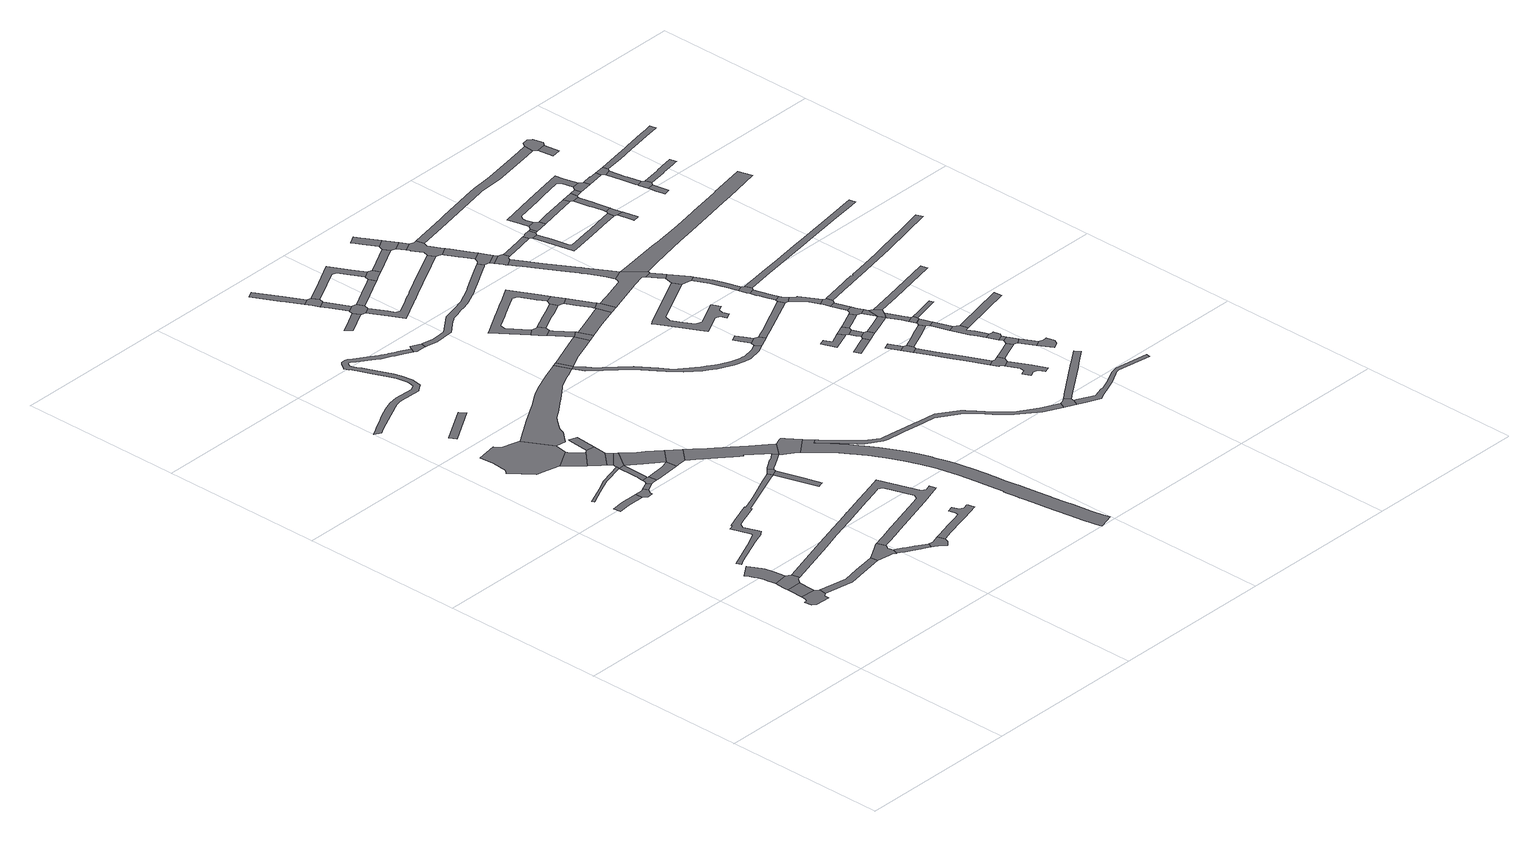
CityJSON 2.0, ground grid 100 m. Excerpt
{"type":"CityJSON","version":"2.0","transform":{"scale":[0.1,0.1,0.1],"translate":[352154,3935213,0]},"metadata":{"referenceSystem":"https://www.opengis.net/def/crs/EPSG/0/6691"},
"CityObjects":{
"road1":{"type":"Road","geometry":[{"type":"MultiSurface","lod":"1","boundaries":[[[0,1,2,3,4,5,6,7,8,9,10]]]}]},
"road2":{"type":"Road","attributes":{"RoadStructureAttribute.sectionType":"1"},"geometry":[{"type":"MultiSurface","lod":"1","boundaries":[[[11,12,7,6,13,14,15]]]}]},
"road3":{"type":"Road","attributes":{"RoadStructureAttribute.sectionType":"1"},"geometry":[{"type":"MultiSurface","lod":"1","boundaries":[[[16,17,18,19,20,21,22,23,24,25,26,27,28,29,30,31,32,33,34]]]}]},
"road4":{"type":"Road","geometry":[{"type":"MultiSurface","lod":"1","boundaries":[[[35,36,15,14,37,38,39,40,16,34]]]}]},
"road5":{"type":"Road","attributes":{"RoadStructureAttribute.sectionType":"1"},"geometry":[{"type":"MultiSurface","lod":"1","boundaries":[[[41,42,43,44,45,46,5,4]]]}]},
"road6":{"type":"Road","attributes":{"RoadStructureAttribute.sectionType":"1"},"geometry":[{"type":"MultiSurface","lod":"1","boundaries":[[[47,48,49,50,51,52]]]}]},
"road7":{"type":"Road","attributes":{"RoadStructureAttribute.sectionType":"1"},"geometry":[{"type":"MultiSurface","lod":"1","boundaries":[[[53,54,55,56,57,58,59,60,61,62,63]]]}]},
"road8":{"type":"Road","geometry":[{"type":"MultiSurface","lod":"1","boundaries":[[[64,65,66,67,68,52,51,69]]]}]},
"road9":{"type":"Road","geometry":[{"type":"MultiSurface","lod":"1","boundaries":[[[70,71,72,73,74,75,76,44,43,77,78,79]]]}]},
"road10":{"type":"Road","attributes":{"RoadStructureAttribute.sectionType":"1"},"geometry":[{"type":"MultiSurface","lod":"1","boundaries":[[[80,81,82,83,84,85,86,87,88,89,90,91,92,93,94,95,96,97,98,99,100,101,102,103,104,105,106,107,108,109,110,111,112,113,114]]]}]},
"road11":{"type":"Road","geometry":[{"type":"MultiSurface","lod":"1","boundaries":[[[115,116,117,118,119,120,121,122,123,124,125,126,127,128]]]}]},
"road12":{"type":"Road","attributes":{"RoadStructureAttribute.sectionType":"1"},"geometry":[{"type":"MultiSurface","lod":"1","boundaries":[[[66,129,130,67]]]}]},
"road13":{"type":"Road","attributes":{"RoadStructureAttribute.sectionType":"1"},"geometry":[{"type":"MultiSurface","lod":"1","boundaries":[[[131,132,133,134,135,136,137,138,139,140,141,142,143,144,145,146,147,70,79]]]}]},
"road14":{"type":"Road","geometry":[{"type":"MultiSurface","lod":"1","boundaries":[[[148,149,150,130,129,151,152,153,154]]]}]},
"road15":{"type":"Road","attributes":{"RoadStructureAttribute.sectionType":"1"},"geometry":[{"type":"MultiSurface","lod":"1","boundaries":[[[155,156,157,158,159,160,127,126]]]}]},
"road16":{"type":"Road","attributes":{"RoadStructureAttribute.sectionType":"1"},"geometry":[{"type":"MultiSurface","lod":"1","boundaries":[[[161,162,163,164,165,166,167,168,169,170,171,172,173,174,175,176,177,178,179,180,181,40,39,182,183,184,185,186,187,188,189,190,191,192,193,194,195,196,197,198,74,73]]]}]},
"road17":{"type":"Road","attributes":{"RoadStructureAttribute.sectionType":"1"},"geometry":[{"type":"MultiSurface","lod":"1","boundaries":[[[199,200,201,202,203]]]}]},
"road18":{"type":"Road","geometry":[{"type":"MultiSurface","lod":"1","boundaries":[[[204,205,158,157,206,207,208,209]]]}]},
"road19":{"type":"Road","geometry":[{"type":"MultiSurface","lod":"1","boundaries":[[[137,210,211,212,213,214,215,216,138]]]}]},
"road20":{"type":"Road","attributes":{"RoadStructureAttribute.sectionType":"1"},"geometry":[{"type":"MultiSurface","lod":"1","boundaries":[[[208,217,218,219,209]]]}]},
"road21":{"type":"Road","geometry":[{"type":"MultiSurface","lod":"1","boundaries":[[[63,220,221,218,217,222,53]]]}]},
"road22":{"type":"Road","attributes":{"RoadStructureAttribute.sectionType":"1"},"geometry":[{"type":"MultiSurface","lod":"1","boundaries":[[[153,223,224,225,226,227,228,229,154]]]}]},
"road23":{"type":"Road","attributes":{"RoadStructureAttribute.sectionType":"1"},"geometry":[{"type":"MultiSurface","lod":"1","boundaries":[[[230,231,232,233,234,235,221,220,63,236,237,238,239,149,148,240,241,220,242,226]]]}]},
"road24":{"type":"Road","attributes":{"RoadStructureAttribute.sectionType":"1"},"geometry":[{"type":"MultiSurface","lod":"1","boundaries":[[[204,243,244,245,205]]]}]},
"road25":{"type":"Road","attributes":{"RoadStructureAttribute.sectionType":"1"},"geometry":[{"type":"MultiSurface","lod":"1","boundaries":[[[246,247,248,249,250,251,252,253,254,255,256,257,258,259,260,261,262,263,264,265,266,267,268,269,270,271,272,273,274,275,276,277,278,279,280,281,282,283,284,285,286,287,288,289,290,291,292,293,294,295,296,297,298,299,300,301,302,303,304,305,306,307,308,309,310,311,312,313,314,315,316,317,318,319]]]}]},
"road26":{"type":"Road","geometry":[{"type":"MultiSurface","lod":"1","boundaries":[[[230,226,225,320,321,322,323]]]}]},
"road27":{"type":"Road","attributes":{"RoadStructureAttribute.sectionType":"1"},"geometry":[{"type":"MultiSurface","lod":"1","boundaries":[[[324,325,326,327,328,329,330,331,332,333,334,335,336,337,338,339,340,341,215,214]]]}]},
"road28":{"type":"Road","attributes":{"RoadStructureAttribute.sectionType":"1"},"geometry":[{"type":"MultiSurface","lod":"1","boundaries":[[[342,343,344,345,346,114]]]}]},
"road29":{"type":"Road","geometry":[{"type":"MultiSurface","lod":"1","boundaries":[[[347,348,80,114,346,349,350]]]}]},
"road30":{"type":"Road","attributes":{"RoadStructureAttribute.sectionType":"1"},"geometry":[{"type":"MultiSurface","lod":"1","boundaries":[[[351,352,353,354,355,356,357,358,359,360,361,362,363,364,365,366,367,368,369,370,371,372,373,374,375,376,377,378,379,115,128]]]}]},
"road31":{"type":"Road","attributes":{"RoadStructureAttribute.sectionType":"1"},"geometry":[{"type":"MultiSurface","lod":"1","boundaries":[[[380,381,382,383,384,385,386,323,322,387,388,389,390,391,392,393,394,395,396,397,398,399,400,401]]]}]},
"road32":{"type":"Road","attributes":{"RoadStructureAttribute.sectionType":"1"},"geometry":[{"type":"MultiSurface","lod":"1","boundaries":[[[349,402,403,404,398,397,405,406,407,408,350]]]}]},
"road33":{"type":"Road","geometry":[{"type":"MultiSurface","lod":"1","boundaries":[[[409,410,411,412,413,414,399,398,415,416,417]]]}]},
"road34":{"type":"Road","attributes":{"RoadStructureAttribute.sectionType":"1"},"geometry":[{"type":"MultiSurface","lod":"1","boundaries":[[[418,419,420,421,422,423,424,425,426,427,428,429,430,431,432,433,434,435,436,437,438,439,440,441,442,443,444,445,446,447,448,449,450,451,452,453,454,455,456,457,458,459,460,461,462,463,464,465,466,467,468,469,470,471,472,473,474,475,476,477,478,479,480,481,482,483,484,485,486,487,488,489,490,409,417]]]}]},
"road35":{"type":"Road","geometry":[{"type":"MultiSurface","lod":"1","boundaries":[[[279,491,492,493,494,495,280]]]}]},
"road36":{"type":"Road","attributes":{"RoadStructureAttribute.sectionType":"1"},"geometry":[{"type":"MultiSurface","lod":"1","boundaries":[[[496,497,498,499,500]]]}]},
"road37":{"type":"Road","attributes":{"RoadStructureAttribute.sectionType":"1"},"geometry":[{"type":"MultiSurface","lod":"1","boundaries":[[[501,502,503,504,505,506,507]]]}]},
"road38":{"type":"Road","geometry":[{"type":"MultiSurface","lod":"1","boundaries":[[[508,509,510,369,368,511]]]}]},
"road39":{"type":"Road","geometry":[{"type":"MultiSurface","lod":"1","boundaries":[[[512,513,514,507,506,515,516]]]}]},
"road40":{"type":"Road","attributes":{"RoadStructureAttribute.sectionType":"1"},"geometry":[{"type":"MultiSurface","lod":"1","boundaries":[[[517,518,512,516,519,520]]]}]},
"road41":{"type":"Road","geometry":[{"type":"MultiSurface","lod":"1","boundaries":[[[496,500,521,522,523,524,525,526,517,520]]]}]},
"road42":{"type":"Road","attributes":{"RoadStructureAttribute.sectionType":"1"},"geometry":[{"type":"MultiSurface","lod":"1","boundaries":[[[527,528,529,530,531,532,533,534,508,511]]]}]},
"road43":{"type":"Road","attributes":{"RoadStructureAttribute.sectionType":"1"},"geometry":[{"type":"MultiSurface","lod":"1","boundaries":[[[535,536,525,524,537,538,539,540]]]}]},
"road44":{"type":"Road","attributes":{"RoadStructureAttribute.sectionType":"1"},"geometry":[{"type":"MultiSurface","lod":"1","boundaries":[[[541,542,543,544,545,546,547,548,549,550,551,514,513]]]}]},
"road45":{"type":"Road","geometry":[{"type":"MultiSurface","lod":"1","boundaries":[[[552,553,554,555,556,557,558,559]]]}]},
"road46":{"type":"Road","attributes":{"RoadStructureAttribute.sectionType":"1"},"geometry":[{"type":"MultiSurface","lod":"1","boundaries":[[[560,561,554,553,530]]]}]},
"road47":{"type":"Road","attributes":{"RoadStructureAttribute.sectionType":"1"},"geometry":[{"type":"MultiSurface","lod":"1","boundaries":[[[562,563,564,565,566,567,568,569,570,571,572,573,574,575,576,494,493,577,578,579,580,581,582,583,584,585,586,587,588,589,590,591,592,593,594,595,596,597,598]]]}]},
"road48":{"type":"Road","attributes":{"RoadStructureAttribute.sectionType":"1"},"geometry":[{"type":"MultiSurface","lod":"1","boundaries":[[[368,599,600,601,602,603,604,605,606,607,608,609,610,611,612,613,614,615,616,617,618,619,620,621,622,623,624,625,626,627,628,629,630,631,632,633,634,635,511]]]}]},
"road49":{"type":"Road","geometry":[{"type":"MultiSurface","lod":"1","boundaries":[[[636,637,638,560,530,529]]]}]},
"road50":{"type":"Road","attributes":{"RoadStructureAttribute.sectionType":"1"},"geometry":[{"type":"MultiSurface","lod":"1","boundaries":[[[639,640,641,642,643,644,645,646,647,648,649,650,651,652,653,654,655,656,657,658,659,660,490,489,661,662,663,664,665,666,667,668,669,670,671,672,673,674,675,676,677,678]]]}]},
"road51":{"type":"Road","attributes":{"RoadStructureAttribute.sectionType":"1"},"geometry":[{"type":"MultiSurface","lod":"1","boundaries":[[[679,680,681,682,683,684,685,686,687,688,689,523,522,690,691,692,693,694,695,696,697,698,699,700,701]]]}]},
"road52":{"type":"Road","attributes":{"RoadStructureAttribute.sectionType":"1"},"geometry":[{"type":"MultiSurface","lod":"1","boundaries":[[[558,702,703,704,705,706,707,708,709,710,711,712,713,714,715,716,717,718,719,720,721,722,723,724,725,726,727,559]]]}]},
"road53":{"type":"Road","geometry":[{"type":"MultiSurface","lod":"1","boundaries":[[[539,728,729,730,731,546,545,540]]]}]},
"road54":{"type":"Road","attributes":{"RoadStructureAttribute.sectionType":"1"},"geometry":[{"type":"MultiSurface","lod":"1","boundaries":[[[732,733,734,556,555,735,736,737]]]}]},
"road55":{"type":"Road","attributes":{"RoadStructureAttribute.sectionType":"1"},"geometry":[{"type":"MultiSurface","lod":"1","boundaries":[[[738,739,637,636,740,741,742]]]}]},
"road56":{"type":"Road","attributes":{"RoadStructureAttribute.sectionType":"1"},"geometry":[{"type":"MultiSurface","lod":"1","boundaries":[[[743,744,731,730,745,746]]]}]},
"road57":{"type":"Road","geometry":[{"type":"MultiSurface","lod":"1","boundaries":[[[747,716,715,732,737,748]]]}]},
"road58":{"type":"Road","attributes":{"RoadStructureAttribute.sectionType":"1"},"geometry":[{"type":"MultiSurface","lod":"1","boundaries":[[[749,750,751,747,748,752,753,754,755]]]}]},
"road59":{"type":"Road","geometry":[{"type":"MultiSurface","lod":"1","boundaries":[[[756,757,749,755,758,738,742]]]}]},
"road60":{"type":"Road","attributes":{"RoadStructureAttribute.sectionType":"1"},"geometry":[{"type":"MultiSurface","lod":"1","boundaries":[[[759,760,761,762,763,764,765,766]]]}]},
"road61":{"type":"Road","geometry":[{"type":"MultiSurface","lod":"1","boundaries":[[[765,616,615,767,768,769,766]]]}]},
"road62":{"type":"Road","attributes":{"RoadStructureAttribute.sectionType":"1"},"geometry":[{"type":"MultiSurface","lod":"1","boundaries":[[[770,771,772,773,774,775,776,777]]]}]},
"road63":{"type":"Road","geometry":[{"type":"MultiSurface","lod":"1","boundaries":[[[778,774,773,743,746,779]]]}]},
"road64":{"type":"Road","geometry":[{"type":"MultiSurface","lod":"1","boundaries":[[[780,781,778,779]]]}]},
"road65":{"type":"Road","geometry":[{"type":"MultiSurface","lod":"1","boundaries":[[[782,783,784,785,786,787,788,781,780,789,790,791,792,701,700,793]]]}]},
"road66":{"type":"Road","attributes":{"RoadStructureAttribute.sectionType":"1"},"geometry":[{"type":"MultiSurface","lod":"1","boundaries":[[[794,795,796,797,798,799,800,801,802,803,804,805,806,807,808,809,810,811,812,813,814,815,816,817]]]}]},
"road67":{"type":"Road","attributes":{"RoadStructureAttribute.sectionType":"1"},"geometry":[{"type":"MultiSurface","lod":"1","boundaries":[[[818,819,820,821,822,823,824,825,782,793]]]}]},
"road68":{"type":"Road","geometry":[{"type":"MultiSurface","lod":"1","boundaries":[[[826,827,828,822,821,829,830,562,598]]]}]},
"road69":{"type":"Road","attributes":{"RoadStructureAttribute.sectionType":"1"},"geometry":[{"type":"MultiSurface","lod":"1","boundaries":[[[827,826,831,832]]]}]},
"road70":{"type":"Road","geometry":[{"type":"MultiSurface","lod":"1","boundaries":[[[833,639,678,834,835,836,837,838]]]}]},
"road71":{"type":"Road","geometry":[{"type":"MultiSurface","lod":"1","boundaries":[[[831,839,840,841,842,843,844,845,846,832]]]}]},
"road72":{"type":"Road","attributes":{"RoadStructureAttribute.sectionType":"1"},"geometry":[{"type":"MultiSurface","lod":"1","boundaries":[[[847,848,849,850,851,852,853]]]}]},
"road73":{"type":"Road","geometry":[{"type":"MultiSurface","lod":"1","boundaries":[[[756,854,855,856,857,858,859,860,861,862,863,864,865,866,867,868,869,870,757]]]}]},
"road74":{"type":"Road","attributes":{"RoadStructureAttribute.sectionType":"1"},"geometry":[{"type":"MultiSurface","lod":"1","boundaries":[[[871,872,873,874,875]]]}]},
"road75":{"type":"Road","attributes":{"RoadStructureAttribute.sectionType":"1"},"geometry":[{"type":"MultiSurface","lod":"1","boundaries":[[[876,877,878,879,880,881,882,883,842,841,884,885,886,887,888,889,890,891,892,893,894,862,861]]]}]},
"road76":{"type":"Road","attributes":{"RoadStructureAttribute.sectionType":"1"},"geometry":[{"type":"MultiSurface","lod":"1","boundaries":[[[895,896,897,898,899,900,769,768]]]}]},
"road77":{"type":"Road","attributes":{"RoadStructureAttribute.sectionType":"1"},"geometry":[{"type":"MultiSurface","lod":"1","boundaries":[[[901,902,903,904]]]}]},
"road78":{"type":"Road","geometry":[{"type":"MultiSurface","lod":"1","boundaries":[[[905,906,907,908,901,904]]]}]},
"road79":{"type":"Road","geometry":[{"type":"MultiSurface","lod":"1","boundaries":[[[909,853,852,910,911,912]]]}]},
"road80":{"type":"Road","attributes":{"RoadStructureAttribute.sectionType":"1"},"geometry":[{"type":"MultiSurface","lod":"1","boundaries":[[[913,914,911,910,915,916,917]]]}]},
"road81":{"type":"Road","geometry":[{"type":"MultiSurface","lod":"1","boundaries":[[[874,918,919,913,917,875]]]}]},
"road82":{"type":"Road","attributes":{"RoadStructureAttribute.sectionType":"1"},"geometry":[{"type":"MultiSurface","lod":"1","boundaries":[[[920,921,922,923,924,846,845,925,926,927]]]}]},
"road83":{"type":"Road","attributes":{"RoadStructureAttribute.sectionType":"1"},"geometry":[{"type":"MultiSurface","lod":"1","boundaries":[[[928,929,930,931,932,933,934,935,906,905]]]}]},
"road84":{"type":"Road","geometry":[{"type":"MultiSurface","lod":"1","boundaries":[[[936,937,932,931,938,939,940,941,942]]]}]},
"road85":{"type":"Road","attributes":{"RoadStructureAttribute.sectionType":"1"},"geometry":[{"type":"MultiSurface","lod":"1","boundaries":[[[858,943,944,945,946,947,948,859]]]}]},
"road86":{"type":"Road","attributes":{"RoadStructureAttribute.sectionType":"1"},"geometry":[{"type":"MultiSurface","lod":"1","boundaries":[[[940,949,950,951,952,953,954,955,956,957,958,959,960,941]]]}]},
"road87":{"type":"Road","geometry":[{"type":"MultiSurface","lod":"1","boundaries":[[[816,961,962,963,946,945,817]]]}]},
"road88":{"type":"Road","attributes":{"RoadStructureAttribute.sectionType":"1"},"geometry":[{"type":"MultiSurface","lod":"1","boundaries":[[[964,965,966,967,909,912]]]}]},
"road89":{"type":"Road","attributes":{"RoadStructureAttribute.sectionType":"1"},"geometry":[{"type":"MultiSurface","lod":"1","boundaries":[[[968,969,970,971,908,907,972,973,974]]]}]},
"road90":{"type":"Road","attributes":{"RoadStructureAttribute.sectionType":"1"},"geometry":[{"type":"MultiSurface","lod":"1","boundaries":[[[837,975,976,977,978,979,980,981,982,983,984,838]]]}]},
"road91":{"type":"Road","attributes":{"RoadStructureAttribute.sectionType":"1"},"geometry":[{"type":"MultiSurface","lod":"1","boundaries":[[[985,986,919,918,987,988,989,990]]]}]},
"road92":{"type":"Road","attributes":{"RoadStructureAttribute.sectionType":"1"},"geometry":[{"type":"MultiSurface","lod":"1","boundaries":[[[961,991,992,993,994,995,996,997,962]]]}]},
"road93":{"type":"Road","attributes":{"RoadStructureAttribute.sectionType":"1"},"geometry":[{"type":"MultiSurface","lod":"1","boundaries":[[[998,999,1000,1001,1002,1003,1004,1005,1006,1007,1008]]]}]},
"road94":{"type":"Road","geometry":[{"type":"MultiSurface","lod":"1","boundaries":[[[898,897,1009,1010,1011,1004,1003]]]}]},
"road95":{"type":"Road","geometry":[{"type":"MultiSurface","lod":"1","boundaries":[[[1012,1013,995,994,1014,998,1008]]]}]},
"road96":{"type":"Road","geometry":[{"type":"MultiSurface","lod":"1","boundaries":[[[1015,1016,1017,1018,1019,1020,1021,1022,920,927]]]}]},
"road97":{"type":"Road","attributes":{"RoadStructureAttribute.sectionType":"1"},"geometry":[{"type":"MultiSurface","lod":"1","boundaries":[[[1023,1024,1025,1026,1027,1028,1029,1030,1031,836,835,1032,1033,1034,1035,1036,1037,1038,1039,1040,1041]]]}]},
"road98":{"type":"Road","attributes":{"RoadStructureAttribute.sectionType":"1"},"geometry":[{"type":"MultiSurface","lod":"1","boundaries":[[[1042,936,942,1043,1044,1045]]]}]},
"road99":{"type":"Road","attributes":{"RoadStructureAttribute.sectionType":"1"},"geometry":[{"type":"MultiSurface","lod":"1","boundaries":[[[1046,1047,1048,1049,1050,1051,1052,1010,1009]]]}]},
"road100":{"type":"Road","attributes":{"RoadStructureAttribute.sectionType":"1"},"geometry":[{"type":"MultiSurface","lod":"1","boundaries":[[[1053,1054,1055,1018,1017]]]}]},
"road101":{"type":"Road","geometry":[{"type":"MultiSurface","lod":"1","boundaries":[[[1056,1057,1058,1059,1060,1061,966,965,1062,1063]]]}]},
"road102":{"type":"Road","attributes":{"RoadStructureAttribute.sectionType":"1"},"geometry":[{"type":"MultiSurface","lod":"1","boundaries":[[[1064,1056,1063,1065,990]]]}]},
"road103":{"type":"Road","attributes":{"RoadStructureAttribute.sectionType":"1"},"geometry":[{"type":"MultiSurface","lod":"1","boundaries":[[[1066,1060,1059,1067]]]}]},
"road104":{"type":"Road","geometry":[{"type":"MultiSurface","lod":"1","boundaries":[[[1068,1069,1070,1049,1048,1071,1066,1067]]]}]},
"road105":{"type":"Road","geometry":[{"type":"MultiSurface","lod":"1","boundaries":[[[1072,1073,1074,1064,990,989,1075]]]}]},
"road106":{"type":"Road","attributes":{"RoadStructureAttribute.sectionType":"1"},"geometry":[{"type":"MultiSurface","lod":"1","boundaries":[[[989,1076,1077,1078,1079,1080,1081,1075]]]}]},
"road107":{"type":"Road","geometry":[{"type":"MultiSurface","lod":"1","boundaries":[[[1082,1083,1054,1053,1084,1085,1086,1087]]]}]},
"road108":{"type":"Road","geometry":[{"type":"MultiSurface","lod":"1","boundaries":[[[1088,968,974,1089,1090,1091,1092,1093,1094]]]}]},
"road109":{"type":"Road","geometry":[{"type":"MultiSurface","lod":"1","boundaries":[[[1095,1096,1097,1079,1078,1098,1099]]]}]},
"road110":{"type":"Road","attributes":{"RoadStructureAttribute.sectionType":"1"},"geometry":[{"type":"MultiSurface","lod":"1","boundaries":[[[1093,1099,1098,1094]]]}]},
"road111":{"type":"Road","attributes":{"RoadStructureAttribute.sectionType":"1"},"geometry":[{"type":"MultiSurface","lod":"1","boundaries":[[[1100,1090,1089,1101]]]}]},
"road112":{"type":"Road","geometry":[{"type":"MultiSurface","lod":"1","boundaries":[[[1102,1103,1104,1105,1106,1107,1108,1109,1110,1111,1100,1101]]]}]},
"road113":{"type":"Road","geometry":[{"type":"MultiSurface","lod":"1","boundaries":[[[1112,1113,1114,1115,1106,1105,1116]]]}]},
"road114":{"type":"Road","attributes":{"RoadStructureAttribute.sectionType":"1"},"geometry":[{"type":"MultiSurface","lod":"1","boundaries":[[[1117,1112,1116,1118]]]}]},
"road115":{"type":"Road","geometry":[{"type":"MultiSurface","lod":"1","boundaries":[[[1119,1117,1118,1045,1044,1120,1121,1122]]]}]},
"road116":{"type":"Road","attributes":{"RoadStructureAttribute.sectionType":"1"},"geometry":[{"type":"MultiSurface","lod":"1","boundaries":[[[1123,1124,1125,1126,1127,1128,1129,1130,1131,1132,1133,1016,1015,1134,1135,1136,1137,1138,1139,1140,1141,1142,1143,1144]]]}]},
"road117":{"type":"Road","attributes":{"RoadStructureAttribute.sectionType":"1"},"geometry":[{"type":"MultiSurface","lod":"1","boundaries":[[[1121,1145,1146,1147,1122]]]}]},
"road118":{"type":"Road","geometry":[{"type":"MultiSurface","lod":"1","boundaries":[[[1145,1148,1149,1150,1151,1152,1146]]]}]},
"road119":{"type":"Road","attributes":{"RoadStructureAttribute.sectionType":"1"},"geometry":[{"type":"MultiSurface","lod":"1","boundaries":[[[1153,1154,1155,1156,1157,1158,1096,1095]]]}]},
"road120":{"type":"Road","attributes":{"RoadStructureAttribute.sectionType":"1"},"geometry":[{"type":"MultiSurface","lod":"1","boundaries":[[[1159,1160,1161,1162,1163,1164,1165,1166,1167,1168,786,785,1169,1170,1171,1172,1173,1174,1175,1176,1177,1178]]]}]},
"road121":{"type":"Road","attributes":{"RoadStructureAttribute.sectionType":"1"},"geometry":[{"type":"MultiSurface","lod":"1","boundaries":[[[1179,1180,1181,1085,1084,1182,1183]]]}]},
"road122":{"type":"Road","attributes":{"RoadStructureAttribute.sectionType":"1"},"geometry":[{"type":"MultiSurface","lod":"1","boundaries":[[[1184,1185,1186,1187,1188,1189,1190,1191,1192,1193,1194,1195,1196,1197,1198,1199,1082,1087]]]}]},
"road123":{"type":"Road","attributes":{"RoadStructureAttribute.sectionType":"1"},"geometry":[{"type":"MultiSurface","lod":"1","boundaries":[[[1200,1201,1202,1203,1204,1111,1110]]]}]},
"road124":{"type":"Road","attributes":{"RoadStructureAttribute.sectionType":"1"},"geometry":[{"type":"MultiSurface","lod":"1","boundaries":[[[1205,1206,1207,1208,1074,1073]]]}]},
"road125":{"type":"Road","attributes":{"RoadStructureAttribute.sectionType":"1"},"geometry":[{"type":"MultiSurface","lod":"1","boundaries":[[[1209,1210,1211,1212,1213,1214]]]}]},
"road126":{"type":"Road","geometry":[{"type":"MultiSurface","lod":"1","boundaries":[[[1214,1213,1215,1216,1217,1218,1123,1144]]]}]},
"road127":{"type":"Road","attributes":{"RoadStructureAttribute.sectionType":"1"},"geometry":[{"type":"MultiSurface","lod":"1","boundaries":[[[1219,1220,1221,1222,1223,1224,1218,1217,1225,1226,1227,1228,1229]]]}]},
"road128":{"type":"Road","geometry":[{"type":"MultiSurface","lod":"1","boundaries":[[[1219,1229,1230,1231,1232,1179,1183]]]}]},
"road129":{"type":"Road","attributes":{"RoadStructureAttribute.sectionType":"1"},"geometry":[{"type":"MultiSurface","lod":"1","boundaries":[[[860,1233,1234,1235,1236,1237,1238,1239,1240,1241,1242,1243,1244,1245,1246,1247,1248,1249,1250,1251,1252,861]]]}]},
"road130":{"type":"Road","attributes":{"RoadStructureAttribute.sectionType":"1"},"geometry":[{"type":"MultiSurface","lod":"1","boundaries":[[[1253,1254,1232,1231]]]}]},
"road131":{"type":"Road","attributes":{"RoadStructureAttribute.sectionType":"1"},"geometry":[{"type":"MultiSurface","lod":"1","boundaries":[[[1255,1256,1257,1258,1259,1260,1013,1012,1261,1262,1263,1264,1265,1266,1267]]]}]},
"road132":{"type":"Road","geometry":[{"type":"MultiSurface","lod":"1","boundaries":[[[1254,1253,1268,1269,1193,1192]]]}]},
"road133":{"type":"Road","attributes":{"RoadStructureAttribute.sectionType":"1"},"geometry":[{"type":"MultiSurface","lod":"1","boundaries":[[[1270,1271,1272,1273,1274,1275,1276,1277,1278,1279,1069,1068,1280,1281,1282,1283,1284,1285,1286,1287,1288,1289]]]}]},
"road134":{"type":"Road","attributes":{"RoadStructureAttribute.sectionType":"1"},"geometry":[{"type":"MultiSurface","lod":"1","boundaries":[[[1290,1291,1292,1293,1269,1268,1294]]]}]},
"road135":{"type":"Road","attributes":{"RoadStructureAttribute.sectionType":"1"},"geometry":[{"type":"MultiSurface","lod":"1","boundaries":[[[1295,1296,1297,1298,1299,1300,1301,1302,1303]]]}]},
"road136":{"type":"Road","geometry":[{"type":"MultiSurface","lod":"1","boundaries":[[[1304,1305,1306,1307,1295,1303,1308,1309]]]}]},
"road137":{"type":"Road","attributes":{"RoadStructureAttribute.sectionType":"1"},"geometry":[{"type":"MultiSurface","lod":"1","boundaries":[[[1310,1311,1312,1313,1306,1305,1314,1315,1316]]]}]},
"road138":{"type":"Road","geometry":[{"type":"MultiSurface","lod":"1","boundaries":[[[1317,1310,1316,1318,1319,1290,1294]]]}]},
"road139":{"type":"Road","attributes":{"RoadStructureAttribute.sectionType":"1"},"geometry":[{"type":"MultiSurface","lod":"1","boundaries":[[[1320,1321,1322,1323]]]}]},
"road140":{"type":"Road","geometry":[{"type":"MultiSurface","lod":"1","boundaries":[[[1320,1323,1324,1325,1326,1327,1159,1178]]]}]},
"road141":{"type":"Road","attributes":{"RoadStructureAttribute.sectionType":"1"},"geometry":[{"type":"MultiSurface","lod":"1","boundaries":[[[1328,1329,1330,1331,1332,1333,1334,1335,1336,1337,1304,1309]]]}]},
"road142":{"type":"Road","attributes":{"RoadStructureAttribute.sectionType":"1"},"geometry":[{"type":"MultiSurface","lod":"1","boundaries":[[[1338,1339,1340,1341,1342,1343,1319,1318,1344,1345,1346,1347,1348,1349]]]}]}
},
"vertices":[
[296,615,0],[318,597,0],[410,595,0],[410,623,0],[430,640,0],[438,684,0],[413,703,0],[321,707,0],[320,681,0],[308,662,0],[290,660,0],
[325,793,0],[325,785,0],[414,732,0],[416,808,0],[325,807,0],
[417,910,0],[417,922,0],[409,981,0],[408,991,0],[406,991,0],[397,1041,0],[390,1055,0],[371,1090,0],[361,1109,0],[349,1126,0],[273,1075,0],[282,1061,0],[283,1061,0],[298,1025,0],[306,1003,0],[316,971,0],[320,948,0],[325,916,0],[326,899,0],
[324,839,0],[324,832,0],[433,830,0],[442,841,0],[459,846,0],[445,892,0],
[611,608,0],[688,622,0],[858,652,0],[850,696,0],[710,672,0],[611,654,0],
[381,2038,0],[304,2028,0],[310,1983,0],[384,1993,0],[488,1993,0],[488,2038,0],
[623,2294,0],[474,2252,0],[397,2216,0],[374,2206,0],[359,2199,0],[283,2165,0],[288,2151,0],[380,2192,0],[404,2203,0],[479,2238,0],[622,2278,0],
[551,1979,0],[549,1991,0],[567,2017,0],[553,2046,0],[535,2038,0],[512,1972,0],
[991,662,0],[982,691,0],[993,711,0],[996,718,0],[981,769,0],[970,766,0],[931,743,0],[937,640,0],[955,637,0],[978,625,0],
[1104,1659,0],[1068,1643,0],[1038,1630,0],[885,1562,0],[806,1530,0],[783,1521,0],[780,1528,0],[777,1526,0],[645,1477,0],[598,1459,0],[601,1451,0],[567,1438,0],[608,1325,0],[604,1313,0],[535,1275,0],[335,1187,0],[347,1159,0],[373,1174,0],[562,1254,0],[632,1281,0],[636,1284,0],[659,1300,0],[651,1323,0],[625,1402,0],[638,1429,0],[666,1440,0],[708,1455,0],[794,1487,0],[792,1494,0],[800,1497,0],[1036,1596,0],[1106,1625,0],[1108,1626,0],[1109,1626,0],[1118,1630,0],
[470,2844,0],[466,2845,0],[438,2853,0],[360,2874,0],[332,2911,0],[206,2888,0],[215,2803,0],[206,2709,0],[187,2686,0],[286,2561,0],[354,2545,0],[429,2527,0],[553,2598,0],[563,2672,0],
[621,2045,0],[607,2072,0],
[980,625,0],[995,616,0],[1019,602,0],[1093,559,0],[1095,558,0],[1119,545,0],[1145,532,0],[1160,560,0],[1129,580,0],[1096,601,0],[1094,602,0],[1089,605,0],[1084,608,0],[1045,631,0],[1042,633,0],[1038,636,0],[1011,651,0],
[655,2106,0],[617,2105,0],[617,2089,0],[628,2048,0],[637,2048,0],[668,2051,0],[663,2105,0],
[440,2513,0],[506,2440,0],[528,2419,0],[619,2512,0],[601,2530,0],[562,2574,0],
[1061,737,0],[1096,748,0],[1098,748,0],[1103,750,0],[1168,770,0],[1402,840,0],[1456,856,0],[1599,903,0],[1593,922,0],[1587,942,0],[1552,931,0],[1526,945,0],[1446,1192,0],[1420,1185,0],[1249,1134,0],[1247,1134,0],[1102,1090,0],[1100,1090,0],[1062,1079,0],[886,1026,0],[780,994,0],[778,943,0],[900,980,0],[1099,1039,0],[1101,1040,0],[1122,1046,0],[1253,1086,0],[1262,1088,0],[1376,1122,0],[1383,1124,0],[1409,1110,0],[1466,936,0],[1451,909,0],[1364,884,0],[1358,882,0],[1157,822,0],[1098,804,0],[1096,804,0],
[265,3106,0],[488,3241,0],[476,3260,0],[465,3279,0],[242,3145,0],
[690,2517,0],[639,2522,0],[576,2372,0],[582,2367,0],[601,2348,0],[682,2434,0],
[1161,524,0],[1197,499,0],[1216,477,0],[1244,502,0],[1253,530,0],[1240,573,0],[1190,558,0],
[627,2324,0],[711,2401,0],[683,2432,0],
[660,2278,0],[731,2380,0],[623,2302,0],
[684,2052,0],[839,2067,0],[841,2067,0],[835,2136,0],[797,2120,0],[782,2116,0],[701,2108,0],
[913,2219,0],[877,2253,0],[841,2284,0],[802,2309,0],[793,2318,0],[762,2347,0],[620,2178,0],[622,2160,0],[623,2155,0],[617,2120,0],[657,2120,0],[658,2163,0],[741,2212,0],
[702,2647,0],[652,2662,0],[651,2651,0],
[42,3442,0],[57,3450,0],[65,3454,0],[119,3484,0],[277,3557,0],[304,3570,0],[334,3576,0],[352,3580,0],[481,3575,0],[491,3582,0],[532,3609,0],[545,3673,0],[529,3743,0],[519,3786,0],[514,3798,0],[483,3871,0],[449,3951,0],[437,3978,0],[425,4004,0],[421,4012,0],[424,4018,0],[432,4032,0],[434,4033,0],[441,4034,0],[450,4032,0],[476,4014,0],[563,3953,0],[586,3937,0],[608,3926,0],[637,3912,0],[652,3904,0],[658,3901,0],[702,3880,0],[752,3855,0],[767,3885,0],[699,3918,0],[682,3927,0],[653,3941,0],[646,3945,0],[614,3960,0],[603,3966,0],[566,3992,0],[472,4057,0],[465,4063,0],[444,4068,0],[420,4065,0],[405,4053,0],[399,4041,0],[391,4028,0],[384,4013,0],[382,4019,0],[378,4015,0],[392,3988,0],[395,3990,0],[407,3964,0],[408,3961,0],[441,3883,0],[483,3784,0],[488,3772,0],[495,3744,0],[511,3672,0],[507,3672,0],[506,3665,0],[499,3631,0],[470,3613,0],[350,3617,0],[292,3607,0],[289,3606,0],[233,3585,0],[168,3555,0],[112,3524,0],[69,3500,0],[44,3486,0],[3,3462,0],
[851,2068,0],[861,2069,0],[912,2073,0],[985,2151,0],
[1294,542,0],[1315,549,0],[1442,584,0],[1479,594,0],[1596,627,0],[1585,664,0],[1584,670,0],[1580,669,0],[1549,660,0],[1524,673,0],[1511,715,0],[1473,703,0],[1485,661,0],[1480,641,0],[1430,627,0],[1381,614,0],[1303,592,0],[1281,585,0],
[1195,1373,0],[1216,1379,0],[1234,1385,0],[1203,1488,0],[1155,1646,0],
[1108,1663,0],[1106,1661,0],[1161,1664,0],[1139,1689,0],
[625,2664,0],[654,2695,0],[689,2733,0],[701,2771,0],[752,2834,0],[775,2858,0],[818,2888,0],[840,2902,0],[888,2938,0],[920,2962,0],[921,2963,0],[956,2988,0],[1012,3033,0],[1026,3045,0],[1104,3083,0],[1123,3092,0],[1125,3093,0],[1184,3122,0],[1148,3215,0],[1127,3207,0],[1125,3206,0],[1111,3201,0],[1039,3174,0],[926,3126,0],[869,3095,0],[860,3090,0],[773,3032,0],[768,3029,0],[638,2950,0],
[1326,1848,0],[1247,1916,0],[1173,1981,0],[1113,2035,0],[1111,2037,0],[1083,2062,0],[1025,2114,0],[957,2034,0],[1109,1908,0],[1111,1906,0],[1116,1902,0],[1135,1884,0],[1152,1869,0],[1159,1878,0],[1200,1841,0],[1241,1805,0],[1272,1778,0],[1266,1773,0],[1289,1745,0],[1356,1821,0],[1344,1831,0],[1330,1843,0],
[1170,1671,0],[1179,1677,0],[1237,1712,0],[1231,1745,0],[1207,1738,0],[1174,1715,0],[1148,1698,0],
[1483,1751,0],[1427,1825,0],[1414,1843,0],[1389,1835,0],[1381,1832,0],[1357,1820,0],[1304,1725,0],[1370,1679,0],[1378,1670,0],
[1413,1633,0],[1427,1618,0],[1434,1611,0],[1487,1551,0],[1491,1547,0],[1513,1516,0],[1546,1468,0],[1566,1437,0],[1580,1414,0],[1597,1386,0],[1600,1382,0],[1616,1352,0],[1644,1300,0],[1682,1211,0],[1716,1121,0],[1744,1028,0],[1766,933,0],[1773,893,0],[1779,861,0],[1789,788,0],[1796,738,0],[1807,667,0],[1815,614,0],[1806,611,0],[1809,587,0],[1817,539,0],[1821,510,0],[1824,490,0],[1833,427,0],[1845,341,0],[1874,144,0],[1877,128,0],[1881,99,0],[1887,70,0],[1893,41,0],[1900,14,0],[1903,0,0],[2001,29,0],[1996,47,0],[1991,70,0],[1977,146,0],[1961,256,0],[1953,305,0],[1940,387,0],[1939,400,0],[1937,410,0],[1935,427,0],[1917,552,0],[1909,600,0],[1906,623,0],[1897,679,0],[1888,753,0],[1887,761,0],[1882,794,0],[1863,912,0],[1859,934,0],[1846,997,0],[1833,1051,0],[1815,1109,0],[1811,1123,0],[1808,1134,0],[1789,1196,0],[1767,1247,0],[1744,1294,0],[1692,1395,0],[1652,1463,0],[1635,1491,0],[1608,1534,0],[1550,1613,0],[1500,1675,0],[1494,1681,0],[1499,1683,0],[1522,1700,0],
[769,3846,0],[826,3844,0],[832,3843,0],[838,3876,0],[780,3906,0],
[820,4351,0],[745,4311,0],[666,4269,0],[696,4232,0],[840,4309,0],
[695,4736,0],[616,4886,0],[575,4864,0],[655,4712,0],[668,4686,0],[715,4597,0],[756,4619,0],
[1175,3226,0],[1161,3220,0],[1152,3217,0],[1210,3135,0],
[797,4541,0],[806,4570,0],[785,4611,0],[735,4558,0],[755,4520,0],
[870,4400,0],[822,4493,0],[777,4478,0],[828,4380,0],
[844,4308,0],[870,4301,0],[910,4323,0],[919,4352,0],[900,4394,0],[890,4396,0],
[1285,3172,0],[1421,3224,0],[1461,3239,0],[1429,3325,0],[1404,3314,0],[1354,3295,0],[1229,3247,0],[1199,3235,0],
[1104,4503,0],[998,4446,0],[1013,4402,0],[1140,4469,0],[1142,4470,0],[1126,4514,0],
[938,4640,0],[1034,4691,0],[1062,4682,0],[1080,4647,0],[1134,4543,0],[1175,4565,0],[1143,4626,0],[1142,4630,0],[1116,4680,0],[1071,4764,0],[925,4686,0],
[1317,3474,0],[1342,3441,0],[1387,3465,0],[1394,3495,0],[1374,3537,0],[1363,3531,0],[1332,3538,0],[1294,3506,0],
[1469,3353,0],[1399,3448,0],
[1623,4189,0],[1560,4153,0],[1452,4089,0],[1404,4061,0],[1387,4051,0],[1285,4002,0],[1274,3997,0],[1227,3985,0],[1136,3961,0],[1134,3961,0],[1122,3958,0],[1006,3869,0],[945,3865,0],[911,3862,0],[851,3874,0],[851,3840,0],[909,3829,0],[965,3832,0],[1028,3836,0],[1086,3880,0],[1111,3899,0],[1133,3914,0],[1135,3915,0],[1145,3922,0],[1179,3931,0],[1204,3938,0],[1223,3943,0],[1239,3947,0],[1247,3949,0],[1294,3962,0],[1311,3970,0],[1408,4017,0],[1413,4020,0],[1477,4057,0],[1575,4114,0],[1630,4146,0],[1643,4155,0],
[1204,3084,0],[1218,3056,0],[1287,2989,0],[1400,2878,0],[1474,2773,0],[1477,2769,0],[1503,2736,0],[1560,2662,0],[1635,2597,0],[1662,2578,0],[1701,2551,0],[1791,2509,0],[1851,2493,0],[1881,2489,0],[1897,2487,0],[1975,2505,0],[2024,2529,0],[2003,2563,0],[1962,2543,0],[1895,2528,0],[1872,2531,0],[1859,2532,0],[1805,2547,0],[1750,2572,0],[1721,2586,0],[1683,2612,0],[1659,2629,0],[1585,2686,0],[1567,2702,0],[1562,2705,0],[1542,2717,0],[1527,2742,0],[1498,2789,0],[1423,2896,0],[1306,3009,0],[1281,3030,0],[1250,3081,0],
[1510,3258,0],[1479,3339,0],[1475,3346,0],
[2660,976,0],[2554,1025,0],[2430,1102,0],[2360,1186,0],[2307,1257,0],[2302,1263,0],[2263,1302,0],[2273,1305,0],[2257,1322,0],[2137,1401,0],[2034,1413,0],[1992,1419,0],[1904,1430,0],[1878,1434,0],[1791,1445,0],[1769,1448,0],[1690,1501,0],[1663,1532,0],[1604,1600,0],[1580,1629,0],[1574,1636,0],[1534,1685,0],[1551,1621,0],[1585,1576,0],[1645,1506,0],[1670,1478,0],[1758,1419,0],[1787,1415,0],[1872,1404,0],[1900,1401,0],[1988,1389,0],[2031,1383,0],[2106,1375,0],[2245,1287,0],[2284,1247,0],[2291,1238,0],[2340,1171,0],[2414,1085,0],[2534,991,0],[2643,939,0],
[1340,4353,0],[1335,4351,0],[1173,4265,0],[1171,4264,0],[1139,4247,0],[1137,4246,0],[1108,4231,0],[1094,4223,0],[1010,4178,0],[981,4188,0],[961,4227,0],[927,4191,0],[972,4105,0],[1117,4182,0],[1136,4192,0],[1137,4193,0],[1138,4193,0],[1194,4223,0],[1229,4241,0],[1347,4304,0],[1362,4312,0],[1532,4402,0],[1510,4443,0],
[1327,3545,0],[1246,3654,0],[1251,3685,0],[1254,3687,0],[1337,3734,0],[1360,3747,0],[1446,3796,0],[1461,3804,0],[1483,3817,0],[1492,3822,0],[1523,3811,0],[1564,3731,0],[1570,3719,0],[1597,3668,0],[1644,3686,0],[1621,3731,0],[1533,3903,0],[1501,3885,0],[1450,3856,0],[1415,3836,0],[1336,3791,0],[1335,3790,0],[1317,3780,0],[1238,3735,0],[1182,3703,0],[1157,3689,0],
[1169,4485,0],[1187,4494,0],[1226,4515,0],[1204,4556,0],
[1586,3638,0],[1514,3603,0],[1467,3581,0],[1494,3544,0],[1527,3559,0],[1607,3597,0],
[1716,3426,0],[1587,3379,0],[1618,3299,0],[1624,3301,0],[1744,3340,0],
[1397,4659,0],[1280,4596,0],[1290,4549,0],[1419,4618,0],
[1682,3611,0],[1638,3587,0],
[1759,3460,0],[1755,3469,0],[1714,3549,0],[1669,3526,0],[1709,3448,0],[1713,3441,0],[1715,3437,0],
[1796,3357,0],[1768,3443,0],[1716,3433,0],
[2027,2661,0],[2026,2662,0],[2006,2702,0],[1984,2691,0],[1966,2682,0],[1986,2642,0],[2011,2592,0],[2053,2609,0],
[2034,2534,0],[2099,2564,0],[2082,2601,0],
[1331,4825,0],[1344,4800,0],[1362,4767,0],[1405,4688,0],[1459,4718,0],[1415,4796,0],[1411,4805,0],[1385,4854,0],
[1504,4638,0],[1448,4609,0],
[1475,4558,0],[1530,4588,0],
[1623,4418,0],[1619,4424,0],[1576,4505,0],[1588,4532,0],[1578,4580,0],[1554,4575,0],[1551,4577,0],[1485,4540,0],[1486,4537,0],[1520,4473,0],[1512,4445,0],[1569,4389,0],
[2074,3250,0],[1815,3116,0],[1801,3108,0],[1815,3081,0],[1887,2942,0],[1923,2873,0],[1943,2834,0],[2067,2897,0],[2095,2887,0],[2111,2852,0],[2148,2869,0],[2131,2906,0],[2140,2934,0],[2173,2951,0],[2153,2992,0],[2148,3000,0],[1992,2921,0],[1954,2933,0],[1921,2997,0],[1888,3059,0],[1900,3098,0],[2019,3159,0],[2196,3251,0],[2171,3300,0],
[1574,4380,0],[1611,4310,0],[1613,4305,0],[1654,4229,0],[1708,4257,0],[1686,4298,0],[1635,4396,0],[1623,4417,0],
[1676,4149,0],[1745,4184,0],[1721,4231,0],[1650,4221,0],[1639,4199,0],
[1688,4125,0],[1756,4162,0],
[2683,981,0],[2688,918,0],[2710,907,0],[2729,946,0],[2731,965,0],[2707,998,0],
[1713,4080,0],[1718,4071,0],[1724,4062,0],[1771,4090,0],[1773,4093,0],[1780,4108,0],[1793,4111,0],[1785,4149,0],
[2305,2276,0],[2285,2325,0],[2248,2310,0],[2284,2224,0],[2396,2271,0],[2402,2273,0],[2383,2313,0],
[1820,3364,0],[2001,3423,0],[2026,3431,0],[2106,3453,0],[2124,3443,0],[2167,3451,0],[2175,3470,0],[2071,3575,0],[2002,3547,0],[2002,3541,0],[2001,3534,0],[1999,3528,0],[1994,3520,0],[1987,3512,0],[1982,3509,0],[1842,3466,0],[1821,3459,0],
[2419,2175,0],[2308,2130,0],[2324,2091,0],[2454,2144,0],[2438,2183,0],
[2038,3633,0],[1985,3723,0],[1983,3726,0],[1965,3758,0],[1963,3761,0],[1871,3918,0],[1849,3957,0],[1806,4030,0],[1747,4023,0],[1754,4012,0],[1822,3893,0],[1881,3793,0],[1918,3727,0],[1924,3717,0],[1940,3688,0],[1948,3672,0],[1973,3625,0],[1988,3595,0],[1999,3562,0],
[2137,2583,0],[2161,2594,0],[2426,2724,0],[2411,2761,0],[2144,2630,0],[2100,2609,0],
[2522,1970,0],[2486,2048,0],[2449,2032,0],[2485,1954,0],
[2514,1893,0],[2552,1908,0],[2558,1927,0],[2541,1964,0],
[2450,2344,0],[2420,2266,0],[2459,2283,0],[2468,2305,0],
[2485,2217,0],[2474,2245,0],[2436,2226,0],[2439,2219,0],[2446,2201,0],
[2521,2171,0],[2505,2210,0],
[1986,4189,0],[1983,4188,0],[1919,4175,0],[1894,4170,0],[1807,4152,0],[1815,4115,0],[1840,4121,0],[1994,4153,0],
[2546,1826,0],[2608,1692,0],[2632,1641,0],[2694,1509,0],[2730,1526,0],[2661,1675,0],[2645,1710,0],[2598,1810,0],
[2778,1532,0],[2749,1520,0],[2715,1462,0],[2726,1467,0],[2737,1444,0],[2782,1465,0],[2794,1495,0],
[2159,3390,0],[2164,3383,0],[2183,3354,0],[2217,3376,0],[2203,3397,0],[2182,3428,0],
[2775,1365,0],[2769,1335,0],[2753,1328,0],[2739,1321,0],[2761,1276,0],[2775,1283,0],[2793,1292,0],[2822,1285,0],[2833,1264,0],[2842,1245,0],[2878,1262,0],[2839,1344,0],
[2257,3240,0],[2293,3257,0],[2287,3269,0],
[2504,2322,0],[2590,2364,0],[2572,2401,0],[2464,2350,0],
[2735,2054,0],[2651,2015,0],[2623,2001,0],[2605,1993,0],[2640,1965,0],[2665,1977,0],[2752,2017,0],
[2775,997,0],[2986,1147,0],[2991,1151,0],[3037,1184,0],[3114,1238,0],[3091,1271,0],[3016,1218,0],[2973,1189,0],[2970,1187,0],[2738,1020,0],
[2616,2255,0],[2572,2237,0],[2586,2197,0],[2666,2230,0],[2674,2233,0],[2656,2271,0],
[2304,3145,0],[2323,3079,0],[2324,3076,0],[2350,2990,0],[2388,3002,0],[2359,3098,0],[2341,3160,0],
[2370,2922,0],[2380,2888,0],[2384,2878,0],[2387,2868,0],[2396,2838,0],[2414,2780,0],[2452,2791,0],[2437,2839,0],[2425,2881,0],[2421,2892,0],[2408,2934,0],
[2448,2722,0],[2480,2746,0],[2456,2778,0],
[2418,2951,0],[2405,2990,0],[2364,2942,0],
[2010,4142,0],[2049,4150,0],[2060,4166,0],[2052,4206,0],[2047,4205,0],[2008,4197,0],[2005,4196,0],[2006,4193,0],
[3118,995,0],[3075,985,0],[3059,977,0],[2991,940,0],[2919,910,0],[2917,911,0],[2910,915,0],[2842,892,0],[2744,939,0],[2766,881,0],[2842,849,0],[2878,865,0],[2929,888,0],[3000,917,0],[3070,954,0],[3088,964,0],[3113,971,0],[3322,940,0],[3326,965,0],
[2825,1552,0],[2840,1515,0],[2926,1551,0],[2910,1588,0],
[2458,2710,0],[2518,2635,0],[2543,2578,0],[2584,2600,0],[2516,2720,0],[2505,2716,0],[2489,2735,0],
[2075,4169,0],[2067,4209,0],[2059,4207,0],
[2654,2370,0],[2641,2404,0],[2640,2407,0],[2631,2439,0],[2592,2427,0],[2585,2407,0],[2607,2358,0],[2617,2355,0],
[2665,2347,0],[2652,2279,0],
[2562,2521,0],[2600,2533,0],
[2611,2551,0],[2603,2590,0],[2595,2589,0],[2549,2561,0],
[2705,2275,0],[2715,2295,0],[2692,2334,0],[2702,2268,0],
[2678,2224,0],[2711,2153,0],[2726,2117,0],[2763,2132,0],[2748,2168,0],[2735,2196,0],
[2084,4234,0],[2071,4214,0],[2161,4187,0],[2153,4226,0],[2133,4240,0],[2128,4243,0],
[2737,2054,0],[2769,2006,0],[2807,2019,0],[2806,2023,0],[2795,2057,0],[2781,2089,0],[2744,2073,0],
[2783,2103,0],[2777,2130,0],[2772,2128,0],[2742,2078,0],[2779,2094,0],
[2844,1908,0],[2806,1895,0],
[2830,1823,0],[2846,1786,0],[2862,1748,0],[2881,1705,0],[2918,1721,0],[2909,1741,0],[2887,1793,0],[2869,1834,0],[2890,1840,0],[2879,1888,0],
[2947,1656,0],[2956,1674,0],[2948,1714,0],[2937,1712,0],[2910,1640,0],
[2957,1632,0],[2920,1616,0],
[2965,1614,0],[2932,1553,0],[2952,1546,0],[2986,1567,0],
[2456,4010,0],[2355,3991,0],[2349,3990,0],[2278,3976,0],[2255,3972,0],[2225,3966,0],[2218,3965,0],[2132,3948,0],[2106,3943,0],[2089,3954,0],[2067,4064,0],[2011,4135,0],[2027,4059,0],[2061,3894,0],[2088,3899,0],[2246,3929,0],[2253,3931,0],[2285,3937,0],[2353,3950,0],[2358,3951,0],[2456,3969,0],[2463,3971,0],
[3004,1455,0],[3039,1475,0],[2999,1545,0],
[3052,1372,0],[3088,1390,0],[3101,1417,0],[3091,1467,0],[3067,1462,0],
[2849,2119,0],[2875,2125,0],[2957,2145,0],[2951,2171,0],[2843,2145,0],[2837,2144,0],
[2655,4782,0],[2596,4771,0],[2562,4764,0],[2446,4743,0],[2315,4719,0],[2292,4716,0],[2171,4702,0],[2134,4694,0],[1862,4639,0],[1827,4632,0],[1762,4567,0],[1875,4589,0],[1933,4602,0],[2157,4648,0],[2179,4652,0],[2326,4661,0],[2458,4684,0],[2532,4698,0],[2555,4702,0],[2651,4720,0],
[2399,4277,0],[2307,4258,0],[2228,4242,0],[2294,4214,0],[2412,4238,0],
[2118,4288,0],[2114,4308,0],[2131,4333,0],[2298,4368,0],[2362,4382,0],[2490,4409,0],[2510,4396,0],[2516,4392,0],[2530,4322,0],[2575,4329,0],[2557,4415,0],[2546,4467,0],[2394,4435,0],[2277,4410,0],[2056,4364,0],[2074,4282,0],
[3109,1891,0],[3247,1923,0],[3241,1973,0],[3198,1963,0],[3106,1942,0],
[2865,2327,0],[3186,2395,0],[3178,2436,0],[2855,2368,0],
[2497,3868,0],[2499,3861,0],[2538,3869,0],[2537,3876,0],[2520,3962,0],[2480,3961,0],
[2519,3969,0],[2506,4035,0],[2506,4038,0],[2467,4027,0],
[2428,4227,0],[2429,4220,0],[2447,4130,0],[2448,4124,0],[2463,4047,0],[2466,4033,0],[2505,4041,0],[2487,4132,0],[2486,4139,0],[2469,4227,0],[2468,4233,0],
[2471,4239,0],[2479,4250,0],[2472,4289,0],
[2213,3479,0],[2271,3493,0],[2436,3529,0],[2510,3544,0],[2632,3569,0],[2784,3600,0],[2946,3633,0],[3016,3647,0],[3248,3694,0],[3227,3782,0],[2998,3735,0],[2991,3734,0],[2900,3715,0],[2778,3691,0],[2765,3688,0],[2614,3657,0],[2419,3628,0],[2396,3625,0],[2292,3609,0],[2107,3581,0],
[2521,4257,0],[2514,4297,0],
[3412,3156,0],[3201,3121,0],[2975,3084,0],[2903,3072,0],[2690,3037,0],[2602,3022,0],[2591,2980,0],[2696,2997,0],[2917,3034,0],[2981,3044,0],[3207,3081,0],[3380,3110,0],[3419,3116,0],
[2607,4272,0],[2600,4312,0],
[3377,2757,0],[3180,2711,0],[3107,2695,0],[2948,2662,0],[2873,2647,0],[2870,2640,0],[2859,2638,0],[2855,2643,0],[2810,2634,0],[2783,2628,0],[2774,2585,0],[2793,2589,0],[2817,2594,0],[2957,2623,0],[3020,2636,0],[3135,2660,0],[3189,2671,0],[3385,2718,0],[3550,2756,0],[3535,2794,0],
[2713,4328,0],[2661,4319,0],[2661,4323,0],[2605,4313,0],[2717,4292,0],
[2785,4016,0],[2788,3997,0],[2792,3977,0],[2802,3927,0],[2804,3918,0],[2843,3925,0],[2842,3932,0],[2835,3969,0],[2824,4024,0],
[2828,4080,0],[2811,4091,0],[2772,4081,0],[2773,4078,0],[2835,4041,0],[2841,4042,0],
[2735,4273,0],[2754,4176,0],[2755,4169,0],[2769,4095,0],[2794,4177,0],[2793,4183,0],[2774,4286,0],
[2734,4280,0],[2785,4303,0],[2779,4339,0],
[2675,4702,0],[2686,4607,0],[2745,4617,0],[2734,4714,0],
[2752,4738,0],[2736,4797,0],[2712,4814,0],[2673,4806,0],
[2953,4063,0],[2960,4065,0],[3049,4082,0],[3077,4087,0],[3084,4088,0],[3076,4128,0],[3069,4126,0],[3043,4121,0],[2952,4104,0],[2945,4102,0],
[3211,4419,0],[3165,4411,0],[3029,4385,0],[3006,4380,0],[2898,4359,0],[2897,4358,0],[2902,4322,0],[3011,4343,0],[3199,4379,0],[3217,4382,0],[3257,4390,0],[3250,4427,0]
]}
